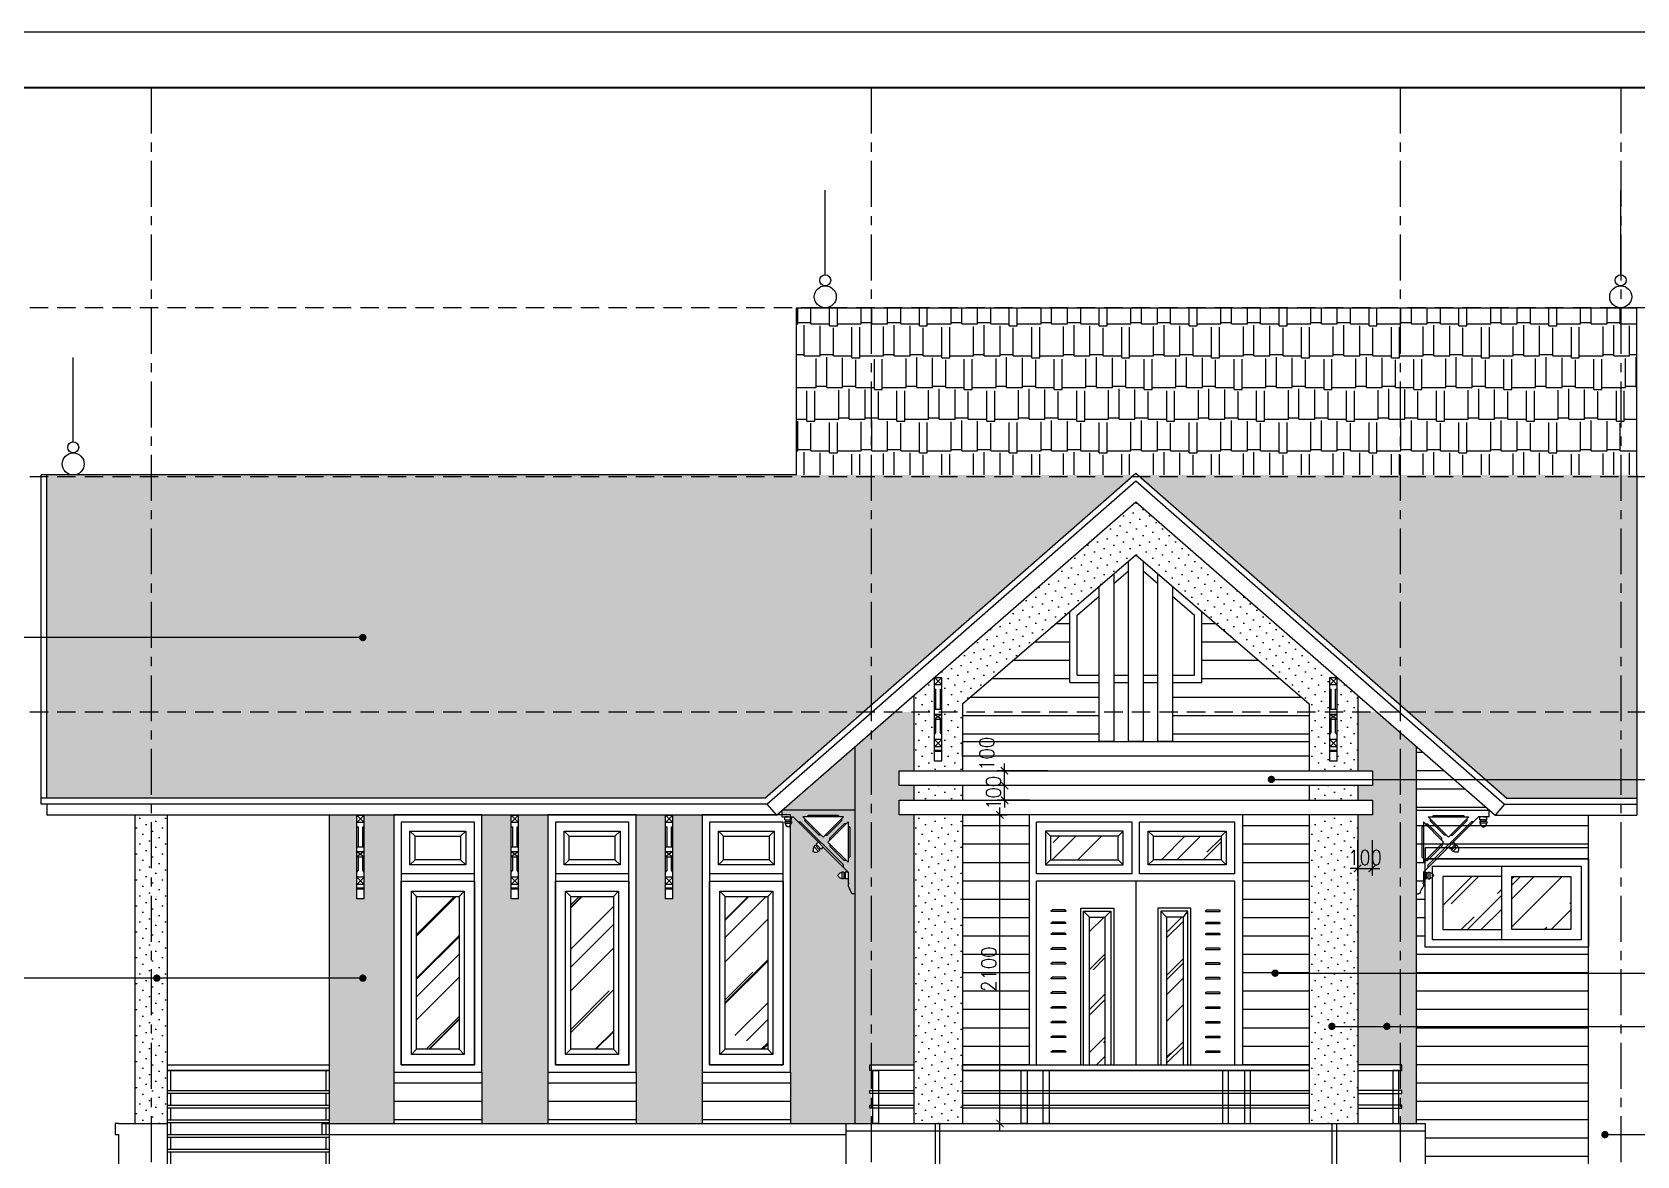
# Model space of a CAD drawing. Header units: millimetres. Extents: x -529782 to -142003, y -492574 to -273331.
# Drawn here: x -187673 to -176753, y -401372 to -393726 of the extents above; entities that cross this region are included whole.
import ezdxf

# ---------------------------------------------------------------- set-up
doc = ezdxf.new("R2010")
doc.units = ezdxf.units.MM
doc.header["$LTSCALE"] = 500
doc.header["$MEASUREMENT"] = 0
doc.header["$PDMODE"] = 3
doc.linetypes.add('CENTER', pattern=[2, 1.25, -0.25, 0.25, -0.25])
doc.linetypes.add('HIDDEN', pattern=[0.375, 0.25, -0.125])
doc.layers.get('0').update_dxf_attribs({"linetype": 'CONTINUOUS', "lineweight": 13})
doc.layers.get('Defpoints').update_dxf_attribs({"color": 255, "linetype": 'CONTINUOUS', "lineweight": 13})
for name, color, linetype, lineweight in [('1.cat 30', 30, 'CONTINUOUS', 35), ('2.thay 145', 145, 'CONTINUOUS', 18), ('3.manh 08', 8, 'CONTINUOUS', 9), ('4.dim 08', 8, 'CONTINUOUS', 13), ('6.khuat 75', 75, 'HIDDEN', 18), ('7.tim 67', 67, 'CENTER', 9), ('8.vat lieu 08', 8, 'CONTINUOUS', 5), ('CA.manh 08', 8, 'CONTINUOUS', 9), ('CA.thay 145', 145, 'CONTINUOUS', 18), ('cat', 4, 'CONTINUOUS', 35), ('Dim', 145, 'CONTINUOUS', 15)]:
    doc.layers.add(name, color=color, linetype=linetype, lineweight=lineweight)
for name, color, linetype in [('CUA', 115, 'CONTINUOUS'), ('DKT', 7, 'CONTINUOUS'), ('MANH', 5, 'CONTINUOUS'), ('MANH2', 8, 'CONTINUOUS'), ('THAY', 7, 'CONTINUOUS')]:
    doc.layers.add(name, color=color, linetype=linetype)
doc.styles.get("Standard").update_dxf_attribs({"font": 'txt.shx', "width": 0.9})
doc.dimstyles.new('CA 50', dxfattribs={"dimscale": 0, "dimtxt": 100, "dimasz": 50, "dimexe": 50, "dimexo": 0, "dimgap": 25, "dimtad": 1, "dimdec": 0, "dimzin": 0, "dimdsep": 46, "dimtxsty": 'Standard', "dimblk": 'ARCHTICK', "dimcen": 0.09, "dimdle": 50, "dimclrd": 256, "dimclre": 256, "dimclrt": 7, "dimadec": 0, "dimazin": 0, "dimtfac": 1, "dimtdec": 0, "dimtix": 1, "dimtmove": 2, "dimatfit": 3, "dimldrblk": 'DOT', "dimfxl": 1, "dimtolj": 1, "dimtzin": 0, "dimarcsym": 0})
pattern_1 = [(45, (83285.76, 0), (254.55844, 678.82251), [4500, -600, 1500, -300]), (45, (83461.83, 388.2), (-494.26764, 70.00357), [900, -99, 1800, -225]), (45, (83211.5, 286.38), (960.958116, 1245.21504), [2400, -420, 1200, -300])]

# ---------------------------------------------------------------- blocks, each defined once
blk = doc.blocks.new('dfdgh')
for p, q in [((145, -145), (110, -110)), ((605, -145), (640, -110)), ((845, -145), (810, -110)), ((1305, -145), (1340, -110)), ((145, -305), (110, -340)), ((605, -305), (640, -340)), ((845, -305), (810, -340)), ((1305, -305), (1340, -340))]:
    blk.add_line(p, q)
at = {"layer": 'CUA'}
for p, q in [((150, -651), (156, -651)), ((150, -657), (150, -651)), ((244, -647), (156, -647)), ((156, -651), (156, -647)), ((244, -651), (244, -647)), ((250, -651), (244, -651)), ((250, -651), (250, -657)), ((1200, -651), (1206, -651)), ((1200, -651), (1200, -657)), ((1206, -647), (1294, -647)), ((1206, -651), (1206, -647)), ((1294, -651), (1294, -647)), ((1300, -651), (1294, -651)), ((1300, -657), (1300, -651)), ((250, -657), (150, -657)), ((150, -734), (156, -734)), ((150, -740), (150, -734)), ((250, -740), (150, -740)), ((244, -730), (156, -730)), ((156, -734), (156, -730)), ((244, -734), (244, -730)), ((250, -734), (244, -734)), ((250, -734), (250, -740)), ((1200, -657), (1300, -657)), ((1200, -734), (1206, -734)), ((1200, -734), (1200, -740)), ((1200, -740), (1300, -740)), ((1206, -730), (1294, -730)), ((1206, -734), (1206, -730)), ((1294, -734), (1294, -730)), ((1300, -734), (1294, -734)), ((1300, -740), (1300, -734)), ((150, -809), (156, -809)), ((150, -815), (150, -809)), ((250, -815), (150, -815)), ((244, -805), (156, -805)), ((156, -809), (156, -805)), ((244, -809), (244, -805)), ((250, -809), (244, -809)), ((250, -809), (250, -815)), ((1200, -809), (1206, -809)), ((1200, -809), (1200, -815)), ((1200, -815), (1300, -815)), ((1206, -805), (1294, -805)), ((1206, -809), (1206, -805)), ((1294, -809), (1294, -805)), ((1300, -809), (1294, -809)), ((1300, -815), (1300, -809)), ((150, -909), (156, -909)), ((150, -915), (150, -909)), ((250, -915), (150, -915)), ((244, -905), (156, -905)), ((156, -909), (156, -905)), ((244, -909), (244, -905)), ((250, -909), (244, -909)), ((250, -909), (250, -915)), ((1200, -909), (1206, -909)), ((1200, -909), (1200, -915)), ((1200, -915), (1300, -915)), ((1206, -905), (1294, -905)), ((1206, -909), (1206, -905)), ((1294, -909), (1294, -905)), ((1300, -909), (1294, -909)), ((1300, -915), (1300, -909)), ((150, -1009), (156, -1009)), ((150, -1015), (150, -1009)), ((250, -1015), (150, -1015)), ((244, -1005), (156, -1005)), ((156, -1009), (156, -1005)), ((244, -1009), (244, -1005)), ((250, -1009), (244, -1009)), ((250, -1009), (250, -1015)), ((1200, -1009), (1206, -1009)), ((1200, -1009), (1200, -1015)), ((1200, -1015), (1300, -1015)), ((1206, -1005), (1294, -1005)), ((1206, -1009), (1206, -1005)), ((1294, -1009), (1294, -1005)), ((1300, -1009), (1294, -1009)), ((1300, -1015), (1300, -1009)), ((150, -1109), (156, -1109)), ((150, -1115), (150, -1109)), ((250, -1115), (150, -1115)), ((244, -1105), (156, -1105)), ((156, -1109), (156, -1105)), ((244, -1109), (244, -1105)), ((250, -1109), (244, -1109)), ((250, -1109), (250, -1115)), ((1200, -1109), (1206, -1109)), ((1200, -1109), (1200, -1115)), ((1200, -1115), (1300, -1115)), ((1206, -1105), (1294, -1105)), ((1206, -1109), (1206, -1105)), ((1294, -1109), (1294, -1105)), ((1300, -1109), (1294, -1109)), ((1300, -1115), (1300, -1109)), ((150, -1209), (156, -1209)), ((150, -1215), (150, -1209)), ((250, -1215), (150, -1215)), ((150, -1309), (156, -1309)), ((150, -1315), (150, -1309)), ((244, -1205), (156, -1205)), ((156, -1209), (156, -1205)), ((244, -1305), (156, -1305)), ((156, -1309), (156, -1305)), ((244, -1209), (244, -1205)), ((250, -1209), (244, -1209)), ((244, -1309), (244, -1305)), ((250, -1309), (244, -1309)), ((250, -1209), (250, -1215)), ((250, -1309), (250, -1315)), ((1200, -1209), (1206, -1209)), ((1200, -1209), (1200, -1215)), ((1200, -1215), (1300, -1215)), ((1200, -1309), (1206, -1309)), ((1200, -1309), (1200, -1315)), ((1206, -1205), (1294, -1205)), ((1206, -1209), (1206, -1205)), ((1206, -1305), (1294, -1305)), ((1206, -1309), (1206, -1305)), ((1294, -1209), (1294, -1205)), ((1300, -1209), (1294, -1209)), ((1294, -1309), (1294, -1305)), ((1300, -1309), (1294, -1309)), ((1300, -1215), (1300, -1209)), ((1300, -1315), (1300, -1309)), ((250, -1315), (150, -1315)), ((150, -1409), (156, -1409)), ((150, -1415), (150, -1409)), ((250, -1415), (150, -1415)), ((244, -1405), (156, -1405)), ((156, -1409), (156, -1405)), ((244, -1409), (244, -1405)), ((250, -1409), (244, -1409)), ((250, -1409), (250, -1415)), ((1200, -1315), (1300, -1315)), ((1200, -1409), (1206, -1409)), ((1200, -1409), (1200, -1415)), ((1200, -1415), (1300, -1415)), ((1206, -1405), (1294, -1405)), ((1206, -1409), (1206, -1405)), ((1294, -1409), (1294, -1405)), ((1300, -1409), (1294, -1409)), ((1300, -1415), (1300, -1409)), ((150, -1509), (156, -1509)), ((150, -1515), (150, -1509)), ((250, -1515), (150, -1515)), ((244, -1505), (156, -1505)), ((156, -1509), (156, -1505)), ((244, -1509), (244, -1505)), ((250, -1509), (244, -1509)), ((250, -1509), (250, -1515)), ((1200, -1509), (1206, -1509)), ((1200, -1509), (1200, -1515)), ((1200, -1515), (1300, -1515)), ((1206, -1505), (1294, -1505)), ((1206, -1509), (1206, -1505)), ((1294, -1509), (1294, -1505)), ((1300, -1509), (1294, -1509)), ((1300, -1515), (1300, -1509)), ((150, -1609), (156, -1609)), ((150, -1615), (150, -1609)), ((250, -1615), (150, -1615)), ((244, -1605), (156, -1605)), ((156, -1609), (156, -1605)), ((244, -1609), (244, -1605)), ((250, -1609), (244, -1609)), ((250, -1609), (250, -1615)), ((1200, -1609), (1206, -1609)), ((1200, -1609), (1200, -1615)), ((1200, -1615), (1300, -1615)), ((1206, -1605), (1294, -1605)), ((1206, -1609), (1206, -1605)), ((1294, -1609), (1294, -1605)), ((1300, -1609), (1294, -1609)), ((1300, -1615), (1300, -1609))]:
    blk.add_line(p, q, dxfattribs=at)
at = {"layer": 'CUA', "linetype": 'Continuous', "ltscale": 50}
for p, q in [((410, -695), (370, -655)), ((515, -695), (555, -655)), ((935, -695), (895, -655)), ((1050, -695), (1080, -655))]:
    blk.add_line(p, q, dxfattribs=at)
at = {"layer": 'CUA'}
for points in [[(350, -1700), (350, -635), (575, -635), (575, -1700)], [(370, -1700), (370, -655), (555, -655), (555, -1700)], [(1100, -1700), (1100, -635), (875, -635), (875, -1700)], [(1080, -1700), (1080, -655), (895, -655), (895, -1700)]]:
    blk.add_lwpolyline(points, dxfattribs=at)
at = {"layer": 'MANH'}
for points in [[(145, -305), (605, -305), (605, -145), (145, -145)], [(1305, -305), (845, -305), (845, -145), (1305, -145)]]:
    blk.add_lwpolyline(points, close=True, dxfattribs=at)
for points in [[(410, -1700), (410, -695), (515, -695), (515, -1700)], [(1050, -1700), (1050, -695), (935, -695), (935, -1700)]]:
    blk.add_lwpolyline(points, dxfattribs=at)
at = {"layer": 'THAY'}
for p, q in [((1450, 0), (0, 0)), ((0, 0), (0, -1700)), ((1450, 0), (1450, -1700)), ((700, -50), (50, -50)), ((50, -400), (50, -50)), ((700, -400), (700, -50)), ((1400, -50), (750, -50)), ((750, -400), (750, -50)), ((1400, -400), (1400, -50)), ((700, -400), (50, -400)), ((1400, -400), (750, -400)), ((1400, -450), (50, -450)), ((50, -1700), (50, -450)), ((725, -450), (725, -1700)), ((1400, -1700), (1400, -450))]:
    blk.add_line(p, q, dxfattribs=at)
for points in [[(110, -340), (640, -340), (640, -110), (110, -110)], [(1340, -340), (810, -340), (810, -110), (1340, -110)]]:
    blk.add_lwpolyline(points, close=True, dxfattribs=at)
blk = doc.blocks.new('C-SON2')
at = {"layer": 'THAY'}
for p, q in [((0, 0), (-740, 0)), ((-740, -70), (-740, 0)), ((0, -850), (0, 0)), ((-740, -70), (-645, -70)), ((-715, -100), (-715, -70)), ((-715, -100), (-645, -100)), ((-715, -115), (-645, -115)), ((-715, -115), (-715, -135)), ((-715, -135), (-645, -135)), ((-680, -70), (-710, -70)), ((-705, -115), (-705, -100)), ((-680, -70), (-630, -70)), ((-655, -115), (-655, -100)), ((-645, -100), (-645, -70)), ((-645, -115), (-645, -135)), ((-630, -70), (-70, -630)), ((-531, -70), (-325, -276)), ((-119, -70), (-531, -70)), ((-119, -70), (-325, -276)), ((-70, -119), (-276, -325)), ((-70, -119), (-70, -531)), ((-375, -325), (-396, -346)), ((-276, -325), (-70, -531)), ((-407, -357), (-421, -371)), ((-371, -421), (-421, -371)), ((-357, -407), (-407, -357)), ((-399, -364), (-389, -354)), ((-346, -396), (-396, -346)), ((-357, -407), (-371, -421)), ((-364, -399), (-354, -389)), ((-325, -375), (-346, -396)), ((-135, -630), (-135, -700)), ((-115, -630), (-135, -630)), ((-115, -630), (-115, -700)), ((-115, -640), (-100, -640)), ((-100, -630), (-100, -700)), ((-70, -630), (-100, -630)), ((-70, -630), (-70, -740)), ((-115, -700), (-135, -700)), ((-115, -690), (-100, -690)), ((-70, -700), (-100, -700)), ((-60, -740), (-70, -750)), ((-60, -740), (-70, -740)), ((-70, -750), (-70, -773)), ((0, -850), (-23, -850))]:
    blk.add_line(p, q, dxfattribs=at)
for centre, radius, start, end in [((-662, -129), 48.9, 187.4043, 235.4636), ((-698, -129), 48.9, 304.5364, 352.5957), ((-734, -238), 82.1, 49.2759, 57.4025), ((-626, -238), 82.1, 122.5975, 130.7241), ((-379, -404), 48.9, 142.4043, 190.4636), ((-507, -431), 82.1, 4.2759, 12.4025), ((-431, -507), 82.1, 77.5975, 85.7241), ((-404, -379), 48.9, 259.5364, 307.5957), ((-129, -683), 48.9, 97.4043, 145.4636), ((-238, -611), 82.1, 319.2759, 327.4025), ((-238, -719), 82.1, 32.5975, 40.7241), ((-129, -647), 48.9, 214.5364, 262.5957), ((-50, -773), 20, 180, 218.3976), ((-160, -860), 121, 12.3576, 38.3976), ((-23, -830), 20, 192.3576, 270)]:
    blk.add_arc(centre, radius, start, end, dxfattribs=at)
blk = doc.blocks.new('eerrt')
at = {"layer": 'Dim'}
for p, q in [((-75, -10), (-65, 0)), ((147, -10), (137, 0)), ((207, -70), (217, -80)), ((207, -292), (217, -282))]:
    blk.add_line(p, q, dxfattribs=at)
at = {"layer": 'MANH2'}
for p, q in [((137, 0), (-65, 0)), ((-134, -44), (-120, -44)), ((-120, -44), (174, -337)), ((-89, -23), (-89, -37)), ((-89, -37), (9, -135)), ((161, -37), (63, -135)), ((82, -154), (180, -56)), ((161, -23), (161, -37)), ((195, -56), (180, -56)), ((217, -80), (217, -282)), ((24, -135), (9, -135)), ((49, -135), (63, -135)), ((82, -168), (82, -154)), ((82, -194), (82, -208)), ((82, -208), (180, -306)), ((195, -306), (180, -306)), ((174, -352), (174, -337))]:
    blk.add_line(p, q, dxfattribs=at)
at = {"layer": 'cat', "xscale": 0.6696428571594879, "yscale": 0.6696428571594879, "zscale": 0.6696428571428918}
blk.add_blockref('C-SON2', (254, 37), dxfattribs=at)
blk = doc.blocks.new('fgfhgfh')
at = {"layer": 'Dim'}
for p, q in [((0, 0), (50, 0)), ((50, -218), (0, -218)), ((0, -249), (50, -249)), ((0, -285), (50, -285))]:
    blk.add_line(p, q, dxfattribs=at)
at = {"layer": 'MANH'}
for p, q in [((0, 0), (50, -50)), ((0, -50), (50, 0)), ((0, -249), (50, -285)), ((50, -249), (0, -285)), ((50, -422), (0, -472)), ((0, -422), (50, -472)), ((0, -496), (50, -496)), ((0, -502), (50, -502))]:
    blk.add_line(p, q, dxfattribs=at)
at = {"layer": 'MANH2'}
for p, q in [((0, -80), (10, -80)), ((10, -218), (10, -80)), ((40, -218), (40, -80)), ((40, -80), (50, -80)), ((10, -374), (10, -285)), ((40, -374), (40, -285)), ((0, -388), (10, -374)), ((50, -388), (40, -374))]:
    blk.add_line(p, q, dxfattribs=at)
at = {"layer": 'THAY'}
for p, q in [((0, -569), (0, 0)), ((50, -50), (0, -50)), ((50, -569), (50, 0)), ((50, -422), (0, -422)), ((50, -472), (0, -472)), ((50, -569), (0, -569))]:
    blk.add_line(p, q, dxfattribs=at)
blk = doc.blocks.new('khung co loan')
at = {"layer": '1.cat 30'}
blk.add_lwpolyline([(1158.3, -14553.5), (1158.3, -303.5), (20658.3, -303.5), (20658.3, -14553.5)], close=True, dxfattribs=at)
at = {"layer": '3.manh 08'}
blk.add_lwpolyline([(0, -14850), (21000, -14850), (21000, 0), (0, 0)], close=True, dxfattribs=at)
blk = doc.blocks.new('kim')
at = {"layer": '4.dim 08'}
blk.add_line((0, 225), (0, 800), dxfattribs=at)
for centre, radius in [((0, 187.5), 37.5), ((0, 75), 75)]:
    blk.add_circle(centre, radius, dxfattribs=at)
blk = doc.blocks.new('_ArchTick')
at = {"color": 1, "linetype": 'ByBlock', "const_width": 0.15}
blk.add_lwpolyline([(-0.5, -0.5), (0.5, 0.5)], dxfattribs=at)
blk = doc.blocks.new('_DOT')
at = {"color": 1, "linetype": 'ByBlock'}
blk.add_line((-0.5, 0), (-1, 0), dxfattribs=at)
at = {"color": 1, "linetype": 'ByBlock', "const_width": 0.5}
blk.add_lwpolyline([(-0.25, 0, 1), (0.25, 0, 1)], format="xyb", close=True, dxfattribs=at)
blk = doc.blocks.new('*D661')
at = {"layer": '4.dim 08', "lineweight": -2, "transparency": 16777216}
for p, q in [((-181087, -401202), (-181087, -399002)), ((-181343, -399052), (-181037, -399052)), ((-181343, -401152), (-181037, -401152))]:
    blk.add_line(p, q, dxfattribs=at)
at = {"layer": 'Defpoints', "color": 0, "transparency": 16777216}
for p in [(-181343, -399052), (-181087, -399052), (-181343, -401152)]:
    blk.add_point(p, dxfattribs=at)
at = {"layer": '4.dim 08', "lineweight": -2, "transparency": 16777216, "xscale": 50, "yscale": 50, "zscale": 50}
for p, rotation in [((-181087, -399052), 90), ((-181087, -401152), 270)]:
    blk.add_blockref('_ArchTick', p, dxfattribs=dict(at, rotation=rotation))
at = {"layer": '4.dim 08', "color": 7, "transparency": 16777216, "insert": (-181162, -400102), "char_height": 100, "attachment_point": 5, "rotation": 90}
blk.add_mtext('\\A1;2100', dxfattribs=at)
blk = doc.blocks.new('*D662')
at = {"layer": '4.dim 08', "lineweight": -2, "transparency": 16777216}
for p, q in [((-178653, -399224), (-178653, -399466)), ((-178553, -399224), (-178553, -399466)), ((-178653, -399416), (-178703, -399416)), ((-178653, -399416), (-178553, -399416)), ((-178553, -399416), (-178503, -399416))]:
    blk.add_line(p, q, dxfattribs=at)
at = {"layer": 'Defpoints', "color": 0, "transparency": 16777216}
for p in [(-178653, -399224), (-178553, -399224), (-178553, -399416)]:
    blk.add_point(p, dxfattribs=at)
at = {"layer": '4.dim 08', "lineweight": -2, "transparency": 16777216, "xscale": 50, "yscale": 50, "zscale": 50}
blk.add_blockref('_ArchTick', (-178653, -399416), dxfattribs=at)
at = {"layer": '4.dim 08', "lineweight": -2, "transparency": 16777216, "xscale": 50, "yscale": 50, "zscale": 50, "rotation": 180}
blk.add_blockref('_ArchTick', (-178553, -399416), dxfattribs=at)
at = {"layer": '4.dim 08', "color": 7, "transparency": 16777216, "insert": (-178603, -399341), "char_height": 100, "attachment_point": 5}
blk.add_mtext('\\A1;100', dxfattribs=at)
blk = doc.blocks.new('*D663')
at = {"layer": '4.dim 08', "lineweight": -2, "transparency": 16777216}
for p, q in [((-181056, -398852), (-181056, -398802)), ((-180887, -398852), (-181106, -398852)), ((-181056, -398952), (-181056, -398852)), ((-180887, -398952), (-181106, -398952)), ((-181056, -398952), (-181056, -399002))]:
    blk.add_line(p, q, dxfattribs=at)
at = {"layer": 'Defpoints', "color": 0, "transparency": 16777216}
for p in [(-181056, -398852), (-180887, -398852), (-180887, -398952)]:
    blk.add_point(p, dxfattribs=at)
at = {"layer": '4.dim 08', "lineweight": -2, "transparency": 16777216, "xscale": 50, "yscale": 50, "zscale": 50}
for p, rotation in [((-181056, -398852), 270), ((-181056, -398952), 90)]:
    blk.add_blockref('_ArchTick', p, dxfattribs=dict(at, rotation=rotation))
at = {"layer": '4.dim 08', "color": 7, "transparency": 16777216, "insert": (-181131, -398902), "char_height": 100, "attachment_point": 5, "rotation": 90}
blk.add_mtext('\\A1;100', dxfattribs=at)
blk = doc.blocks.new('*D664')
at = {"layer": '4.dim 08', "lineweight": -2, "transparency": 16777216}
for p, q in [((-181056, -398902), (-181056, -398702)), ((-180762, -398752), (-181106, -398752)), ((-180773, -398852), (-181106, -398852))]:
    blk.add_line(p, q, dxfattribs=at)
at = {"layer": 'Defpoints', "color": 0, "transparency": 16777216}
for p in [(-181056, -398752), (-180762, -398752), (-180773, -398852)]:
    blk.add_point(p, dxfattribs=at)
at = {"layer": '4.dim 08', "lineweight": -2, "transparency": 16777216, "xscale": 50, "yscale": 50, "zscale": 50}
for p, rotation in [((-181056, -398752), 90), ((-181056, -398852), 270)]:
    blk.add_blockref('_ArchTick', p, dxfattribs=dict(at, rotation=rotation))
at = {"layer": '4.dim 08', "color": 7, "transparency": 16777216, "insert": (-181176, -398636), "char_height": 100, "attachment_point": 5, "rotation": 90}
blk.add_mtext('\\A1;100', dxfattribs=at)

msp = doc.modelspace()

# ---------------------------------------------------------------- hatches: boundary and pattern name
at = {"layer": '4.dim 08'}
h = msp.add_hatch(dxfattribs=at)
h.set_pattern_fill('DOTS', color=256, scale=1000, angle=315, style=0)
h.paths.add_polyline_path([(-180162.6, -397283.3), (-178982.6, -398295.7), (-178982.6, -398352), (-178842.6, -398352), (-178842.6, -398116.8), (-178792.6, -398116.8), (-180162.6, -396923), (-181532.6, -398116.8), (-181482.6, -398116.8), (-181482.6, -398352), (-181342.6, -398352), (-181342.6, -398295.7)])
h.paths.add_polyline_path([(-181532.6, -398352), (-181672.6, -398352), (-181672.6, -398752), (-181342.6, -398752), (-181342.6, -398352), (-181482.6, -398352), (-181482.6, -398686), (-181532.6, -398686)])
h.paths.add_polyline_path([(-181532.6, -398116.8), (-181672.6, -398238.8), (-181672.6, -398352), (-181532.6, -398352)])
h.paths.add_polyline_path([(-181342.6, -398852), (-181672.6, -398852), (-181672.6, -398952), (-181342.6, -398952)])
h.paths.add_polyline_path([(-181342.6, -399052), (-181672.6, -399052), (-181672.6, -401152), (-181342.6, -401152)])
h.paths.add_polyline_path([(-178652.6, -399052), (-178982.6, -399052), (-178982.6, -401152), (-178652.6, -401152)])
h.paths.add_polyline_path([(-178652.6, -398852), (-178982.6, -398852), (-178982.6, -398952), (-178652.6, -398952)])
h.paths.add_polyline_path([(-178842.6, -398352), (-178982.6, -398352), (-178982.6, -398752), (-178652.6, -398752), (-178652.6, -398352), (-178792.6, -398352), (-178792.6, -398686), (-178842.6, -398686)])
h.paths.add_polyline_path([(-178792.6, -398116.8), (-178792.6, -398352), (-178652.6, -398352), (-178652.6, -398238.8)])
h = msp.add_hatch(dxfattribs=at)
h.set_pattern_fill('ANSI31', color=250, scale=1000, angle=315, style=0)
h.paths.add_polyline_path([(-178982.6, -399052), (-179437.6, -399052), (-179437.6, -400752), (-178982.6, -400752)])
h.paths.add_polyline_path([(-180887.6, -399052), (-181342.6, -399052), (-181342.6, -400752), (-180887.6, -400752)])
h.paths.add_polyline_path([(-179712.6, -397669.4), (-179712.6, -398152), (-179912.6, -398152), (-179912.6, -398552), (-178982.6, -398552), (-178982.6, -398295.7)])
h.paths.add_polyline_path([(-180612.6, -398152), (-180612.6, -397669.4), (-181342.6, -398295.7), (-181342.6, -398552), (-180412.6, -398552), (-180412.6, -398152)])
h = msp.add_hatch(dxfattribs=at)
h.set_pattern_fill('DOTS', color=256, scale=1000, angle=315, style=0)
h.paths.add_polyline_path([(-185212.6, -399053.2), (-185412.6, -399053.2), (-185412.6, -399622.4), (-185462.6, -399622.4), (-185462.6, -399053.2), (-185652.6, -399053.2), (-185652.6, -401152), (-185212.6, -401152), (-185212.6, -400802)])
h.paths.add_polyline_path([(-184162.6, -399053.2), (-184362.6, -399053.2), (-184362.6, -399622.4), (-184412.6, -399622.4), (-184412.6, -399053.2), (-184612.6, -399053.2), (-184612.6, -400802), (-184612.6, -401152), (-184162.6, -401152), (-184162.6, -400802)])
h.paths.add_polyline_path([(-183112.6, -399053.2), (-183312.6, -399053.2), (-183312.6, -399622.4), (-183362.6, -399622.4), (-183362.6, -399053.2), (-183562.6, -399053.2), (-183562.6, -400802), (-183562.6, -401152), (-183112.6, -401152), (-183112.6, -400802)])
h.paths.add_polyline_path([(-182072.6, -399019.2), (-182568.1, -399019.2), (-182568.1, -399052), (-182512.6, -399052), (-182512.6, -399066), (-182504.5, -399066), (-182494.4, -399066), (-182461, -399099.5), (-182446.7, -399099.5), (-182152.9, -399393.3), (-182152.9, -399407.6), (-182119.4, -399441), (-182119.4, -399514.7), (-182112.7, -399514.7), (-182119.4, -399521.4), (-182119.4, -399541.5, -0.0139458), (-182116.5, -399544.9, -0.1691251), (-182119.4, -399536.6), (-182119.4, -399521.4), (-182112.7, -399514.7), (-182119.4, -399514.7), (-182119.4, -399487.9), (-182139.5, -399487.9), (-182139.5, -399481.2), (-182149.6, -399481.2), (-182149.6, -399487.9), (-182163, -399487.9), (-182163, -399484.6, -0.2239431), (-182186.5, -399469.6, 0.0291568), (-182190.4, -399464.5, 0.0291568), (-182186.5, -399459.4, -0.2239431), (-182163, -399444.3), (-182163, -399441), (-182149.6, -399441), (-182149.6, -399447.7), (-182139.5, -399447.7), (-182139.5, -399441), (-182119.4, -399441), (-182290.4, -399270.1), (-182304.6, -399284.3), (-182309.3, -399279.6), (-182316.4, -399286.7), (-182311.7, -399291.4), (-182321.1, -399300.9), (-182323.5, -399298.6, -0.2239431), (-182350.7, -399304.5, 0.014669), (-182353.9, -399304, 0.0144816), (-182357.1, -399303.7, 0.0291568), (-182357.9, -399297.3, -0.2239431), (-182352, -399270.1), (-182354.3, -399267.7), (-182344.8, -399258.3), (-182340.1, -399263), (-182333, -399255.9), (-182337.7, -399251.2), (-182323.5, -399237), (-182494.4, -399066), (-182504.5, -399066), (-182504.5, -399086.1), (-182511.2, -399086.1), (-182511.2, -399096.2), (-182504.5, -399096.2), (-182504.5, -399109.6), (-182507.8, -399109.6, -0.1090966), (-182512.6, -399122.8), (-182512.6, -400802), (-182512.6, -401152), (-182132.6, -401152), (-182072.6, -401152)])
h.paths.add_polyline_path([(-182119.4, -399374.7), (-182132, -399362.2), (-182146.2, -399362.2), (-182244.7, -399263.7), (-182244.7, -399249.5), (-182257.2, -399237), (-182244.7, -399224.4), (-182244.7, -399210.2), (-182146.2, -399111.7), (-182132, -399111.7), (-182119.4, -399099.2), (-182119.4, -399126), (-182109.4, -399136), (-182109.4, -399337.9), (-182119.4, -399348)], flags=16)
h.paths.add_polyline_path([(-182290.4, -399203.8), (-182302.9, -399191.3), (-182317.1, -399191.3), (-182415.6, -399092.8), (-182415.6, -399078.6), (-182428.1, -399066), (-182401.4, -399066), (-182391.3, -399056), (-182189.4, -399056), (-182179.4, -399066), (-182152.6, -399066), (-182165.1, -399078.6), (-182165.1, -399092.8), (-182263.6, -399191.3), (-182277.8, -399191.3)], flags=16)
h.paths.add_polyline_path([(-182072.6, -398587.4), (-182568.1, -399019.2), (-182072.6, -399019.2)])
h.paths.add_polyline_path([(-181962.6, -398491.5), (-182072.6, -398587.4), (-182072.6, -401152), (-181962.6, -401152), (-181962.6, -401047), (-181972.6, -401047), (-181972.6, -401027), (-181962.6, -401027), (-181962.6, -400947), (-181972.6, -400947), (-181972.6, -400927), (-181962.6, -400927), (-181962.6, -400792), (-181972.6, -400792), (-181972.6, -400752), (-181962.6, -400752)])
h.paths.add_polyline_path([(-181672.6, -399052), (-181772.6, -399052), (-181772.6, -398952), (-181672.6, -398952), (-181672.6, -398852), (-181772.6, -398852), (-181772.6, -398752), (-181672.6, -398752), (-181672.6, -398352), (-181802.5, -398352), (-181962.6, -398491.5), (-181962.6, -400752), (-181672.6, -400752)])
h.paths.add_polyline_path([(-178362.6, -398491.5), (-178522.7, -398352), (-178652.6, -398352), (-178652.6, -398752), (-178552.6, -398752), (-178552.6, -398852), (-178652.6, -398852), (-178652.6, -398952), (-178552.6, -398952), (-178552.6, -399052), (-178652.6, -399052), (-178652.6, -400752), (-178362.6, -400752)])
h.paths.add_polyline_path([(-178252.6, -398587.4), (-178362.6, -398491.5), (-178362.6, -400752), (-178352.6, -400752), (-178352.6, -400792), (-178362.6, -400792), (-178362.6, -400927), (-178352.6, -400927), (-178352.6, -400947), (-178362.6, -400947), (-178362.6, -401027), (-178352.6, -401027), (-178352.6, -401047), (-178362.6, -401047), (-178362.6, -401152), (-178252.6, -401152)])
h = msp.add_hatch(dxfattribs=at)
h.set_pattern_fill('ANSI31', color=250, scale=1000, angle=315, style=0)
h.paths.add_polyline_path([(-177082.6, -403252), (-178192.6, -403252), (-178192.6, -404802), (-177082.6, -404802)])
h.paths.add_polyline_path([(-177717.9, -399053.2), (-178252.6, -398587.4), (-178252.6, -401152), (-178192.6, -401152), (-178192.6, -402577), (-177082.6, -402577), (-177082.6, -399952), (-178192.6, -399952), (-178192.6, -399277), (-177082.6, -399277), (-177082.6, -399053.2)])
h = msp.add_hatch(dxfattribs=at)
h.set_pattern_fill('DOTS', color=256, scale=1000, angle=315, style=0)
h.paths.add_polyline_path([(-186862.6, -399053.2), (-186972.6, -399053.2), (-186972.6, -401152), (-186862.6, -401152)])
h.paths.add_polyline_path([(-186752.6, -399053.2), (-186862.6, -399053.2), (-186862.6, -401152), (-186752.6, -401152), (-186752.6, -400792), (-186752.6, -400752)])
h = msp.add_hatch(dxfattribs=at)
h.set_pattern_fill('ANSI31', color=250, scale=1000, angle=315, style=0)
h.paths.add_polyline_path([(-184612.6, -400802), (-185212.6, -400802), (-185212.6, -401152), (-184612.6, -401152)])
h.paths.add_polyline_path([(-183562.6, -400802), (-184162.6, -400802), (-184162.6, -401152), (-183562.6, -401152)])
h.paths.add_polyline_path([(-182512.6, -400802), (-183112.6, -400802), (-183112.6, -401152), (-182512.6, -401152)])
at = {"layer": '8.vat lieu 08'}
h = msp.add_hatch(dxfattribs=at)
h.set_pattern_fill('AR-RSHKE', color=256, scale=18, style=0)
h.set_pattern_definition([(0, (-16107.74, 0), (459, 216), [108, -90, 126, -54, 162, -72]), (0, (-15999.74, 9), (459, 216), [90, -342, 72, -108]), (0, (-15783.74, -13.5), (459, 216), [54, -558]), (90, (-16107.74, 0), (-153, 216), [207, -657]), (90, (-15999.74, 0), (-153, 216), [202.5, -661.5]), (90, (-15909.74, 0), (-153, 216), [189, -675]), (90, (-15783.74, -13.5), (-153, 216), [207, -657]), (90, (-15729.74, -13.5), (-153, 216), [207, -657]), (90, (-15567.74, 0), (-153, 216), [198, -666])])
h.paths.add_polyline_path([(-176752.6, -395602), (-182472.6, -395602), (-182472.6, -396739), (-180177.6, -396739), (-180162.6, -396725.8), (-180147.5, -396739), (-176752.6, -396739)])
h = msp.add_hatch(dxfattribs=at)
h.set_pattern_fill('AR-RSHKE', color=256, scale=18, style=0)
h.set_pattern_definition([(0, (105019.44, -250), (459, 216), [108, -90, 126, -54, 162, -72]), (0, (105127.44, -241), (459, 216), [90, -342, 72, -108]), (0, (105343.44, -263.5), (459, 216), [54, -558]), (90, (105019.44, -250), (-153, 216), [207, -657]), (90, (105127.44, -250), (-153, 216), [202.5, -661.5]), (90, (105217.44, -250), (-153, 216), [189, -675]), (90, (105343.44, -263.5), (-153, 216), [207, -657]), (90, (105397.44, -263.5), (-153, 216), [207, -657]), (90, (105559.44, -250), (-153, 216), [198, -666])])
h.paths.add_polyline_path([(-180177.6, -396739), (-187572.6, -396739), (-187572.6, -398938.2), (-182687.6, -398938.2)])
h.paths.add_polyline_path([(-176752.6, -396739), (-180147.5, -396739), (-177637.5, -398938.2), (-176752.6, -398938.2)])
h = msp.add_hatch(dxfattribs=at)
h.set_pattern_fill('AR-RROOF', color=256, scale=300, angle=45, style=0)
h.set_pattern_definition(pattern_1)
h.paths.add_polyline_path([(-179837.6, -399747), (-179952.6, -399747), (-179952.6, -400752), (-179837.6, -400752)])
h.paths.add_polyline_path([(-180372.6, -399747), (-180477.6, -399747), (-180477.6, -400752), (-180372.6, -400752)])
h.paths.add_polyline_path([(-180282.6, -399197), (-180742.6, -399197), (-180742.6, -399357), (-180282.6, -399357)])
h.paths.add_polyline_path([(-179582.6, -399197), (-180042.6, -399197), (-180042.6, -399357), (-179582.6, -399357)])
h = msp.add_hatch(dxfattribs=at)
h.set_pattern_fill('AR-RROOF', color=256, scale=300, angle=45, style=0)
h.set_pattern_definition(pattern_1)
h.paths.add_polyline_path([(-177672.6, -399472), (-178072.6, -399472), (-178072.6, -399832), (-177672.6, -399832)])
h.paths.add_polyline_path([(-177202.6, -399472), (-177602.6, -399472), (-177602.6, -399832), (-177202.6, -399832)])
h = msp.add_hatch(dxfattribs=at)
h.set_pattern_fill('AR-RROOF', color=256, scale=300, angle=45, style=0)
h.set_pattern_definition(pattern_1)
h.paths.add_polyline_path([(-184767.6, -399607), (-185057.6, -399607), (-185057.6, -400647), (-184767.6, -400647)])
h = msp.add_hatch(dxfattribs=at)
h.set_pattern_fill('AR-RROOF', color=256, scale=300, angle=45, style=0)
h.set_pattern_definition(pattern_1)
h.paths.add_polyline_path([(-183717.6, -399607), (-184007.6, -399607), (-184007.6, -400647), (-183717.6, -400647)])
h = msp.add_hatch(dxfattribs=at)
h.set_pattern_fill('AR-RROOF', color=256, scale=300, angle=45, style=0)
h.set_pattern_definition(pattern_1)
h.paths.add_polyline_path([(-182667.6, -399607), (-182957.6, -399607), (-182957.6, -400647), (-182667.6, -400647)])

# ---------------------------------------------------------------- linework, layer by layer
at = {"layer": '2.thay 145'}
for p, q in [((-180312.6, -397477.8), (-180212.6, -397392)), ((-180112.6, -397392), (-180012.6, -397477.8)), ((-180562.6, -397692.3), (-180412.6, -397563.6)), ((-179912.6, -397563.6), (-179762.6, -397692.3)), ((-180612.6, -398152), (-180612.6, -397669.4)), ((-180562.6, -398102), (-180562.6, -397692.3)), ((-179762.6, -398102), (-179762.6, -397692.3)), ((-179712.6, -398152), (-179712.6, -397669.4)), ((-180612.6, -398152), (-180412.6, -398152)), ((-180562.6, -398102), (-180412.6, -398102)), ((-180312.6, -398102), (-180212.6, -398102)), ((-180312.6, -398152), (-180212.6, -398152)), ((-180112.6, -398102), (-180012.6, -398102)), ((-180112.6, -398152), (-180012.6, -398152)), ((-179912.6, -398102), (-179762.6, -398102)), ((-179912.6, -398152), (-179712.6, -398152)), ((-187572.6, -398978.2), (-187612.6, -398978.2)), ((-185067.6, -399197), (-185102.6, -399162)), ((-184757.6, -399197), (-184722.6, -399162)), ((-184017.6, -399197), (-184052.6, -399162)), ((-183707.6, -399197), (-183672.6, -399162)), ((-182967.6, -399197), (-183002.6, -399162)), ((-182657.6, -399197), (-182622.6, -399162)), ((-185067.6, -399357), (-185102.6, -399392)), ((-184757.6, -399357), (-184722.6, -399392)), ((-184017.6, -399357), (-184052.6, -399392)), ((-183707.6, -399357), (-183672.6, -399392)), ((-182967.6, -399357), (-183002.6, -399392)), ((-182657.6, -399357), (-182622.6, -399392)), ((-185057.6, -399607), (-185092.6, -399572)), ((-184767.6, -399607), (-184732.6, -399572)), ((-184007.6, -399607), (-184042.6, -399572)), ((-183717.6, -399607), (-183682.6, -399572)), ((-182957.6, -399607), (-182992.6, -399572)), ((-182667.6, -399607), (-182632.6, -399572)), ((-185057.6, -400647), (-185092.6, -400682)), ((-184767.6, -400647), (-184732.6, -400682)), ((-184007.6, -400647), (-184042.6, -400682)), ((-183717.6, -400647), (-183682.6, -400682)), ((-182957.6, -400647), (-182992.6, -400682)), ((-182667.6, -400647), (-182632.6, -400682)), ((-185212.6, -400802), (-185212.6, -401152)), ((-184612.6, -400802), (-184612.6, -401152)), ((-184162.6, -400802), (-184162.6, -401152)), ((-183562.6, -400802), (-183562.6, -401152)), ((-183112.6, -400802), (-183112.6, -401152)), ((-182512.6, -400802), (-182512.6, -401152))]:
    msp.add_line(p, q, dxfattribs=at)
for points in [[(-185102.6, -399162), (-184722.6, -399162), (-184722.6, -399392), (-185102.6, -399392)], [(-184052.6, -399162), (-183672.6, -399162), (-183672.6, -399392), (-184052.6, -399392)], [(-183002.6, -399162), (-182622.6, -399162), (-182622.6, -399392), (-183002.6, -399392)], [(-178192.6, -399352), (-177082.6, -399352), (-177082.6, -399952), (-178192.6, -399952)], [(-178142.6, -399402), (-177132.6, -399402), (-177132.6, -399902), (-178142.6, -399902)], [(-177672.6, -399472), (-178072.6, -399472), (-178072.6, -399832), (-177672.6, -399832)], [(-177672.6, -399402), (-177132.6, -399402), (-177132.6, -399902), (-177672.6, -399902)], [(-177602.6, -399472), (-177202.6, -399472), (-177202.6, -399832), (-177602.6, -399832)], [(-185162.6, -399502), (-184662.6, -399502), (-184662.6, -400752), (-185162.6, -400752)], [(-185092.6, -399572), (-184732.6, -399572), (-184732.6, -400682), (-185092.6, -400682)], [(-184112.6, -399502), (-183612.6, -399502), (-183612.6, -400752), (-184112.6, -400752)], [(-184042.6, -399572), (-183682.6, -399572), (-183682.6, -400682), (-184042.6, -400682)], [(-183062.6, -399502), (-182562.6, -399502), (-182562.6, -400752), (-183062.6, -400752)], [(-182992.6, -399572), (-182632.6, -399572), (-182632.6, -400682), (-182992.6, -400682)]]:
    msp.add_lwpolyline(points, close=True, dxfattribs=at)
at = {"layer": '6.khuat 75'}
for p, q in [((-171439.4, -395602), (-192725.7, -395602)), ((-171439.4, -396752), (-192725.7, -396752)), ((-171439.4, -398352), (-192725.7, -398352))]:
    msp.add_line(p, q, dxfattribs=at)
at = {"layer": '7.tim 67', "ltscale": 0.5}
for p, q in [((-186862.6, -394102.7), (-186862.6, -410699.5)), ((-181962.6, -394102.7), (-181962.6, -410699.5)), ((-178362.6, -394102.7), (-178362.6, -410699.5)), ((-176862.6, -394102.7), (-176862.6, -410699.5))]:
    msp.add_line(p, q, dxfattribs=at)
at = {"layer": 'CA.manh 08'}
for p, q in [((-181527.6, -401152), (-181527.6, -405302)), ((-181497.6, -401152), (-181497.6, -401902)), ((-178827.6, -401152), (-178827.6, -401902)), ((-178797.6, -401152), (-178797.6, -405302))]:
    msp.add_line(p, q, dxfattribs=at)
at = {"layer": 'CA.thay 145'}
for p, q in [((-182472.6, -395602), (-176752.6, -395602)), ((-182472.6, -396739), (-182472.6, -395602)), ((-176752.6, -396739), (-176752.6, -395602)), ((-187612.6, -398978.2), (-187612.6, -396739)), ((-182472.6, -396739), (-187612.6, -396739)), ((-187572.6, -398938.2), (-187572.6, -396739)), ((-182687.6, -398938.2), (-180162.6, -396725.8)), ((-180162.6, -396725.8), (-177637.5, -398938.2)), ((-176752.6, -396739), (-176752.6, -398978.2)), ((-181672.6, -398523), (-181672.6, -398752)), ((-181672.6, -398852), (-181672.6, -398952)), ((-181672.6, -398902), (-181672.6, -398952)), ((-182687.6, -398938.2), (-187612.6, -398938.2)), ((-187572.6, -398978.2), (-187572.6, -399053.2)), ((-177637.5, -398938.2), (-176752.6, -398938.2)), ((-176752.6, -398978.2), (-176752.6, -399053.2)), ((-185652.6, -399053.2), (-185652.6, -404802)), ((-181672.6, -399052), (-181672.6, -401152)), ((-177082.6, -399352), (-178192.6, -399352)), ((-177082.6, -399952), (-178192.6, -399952))]:
    msp.add_line(p, q, dxfattribs=at)
at = {"layer": 'CA.thay 145', "color": 33}
for p, q in [((-180212.6, -398552), (-180212.6, -397326.2)), ((-180112.6, -397326.2), (-180112.6, -398552)), ((-180412.6, -398552), (-180412.6, -397497.8)), ((-180312.6, -397412), (-180312.6, -398552)), ((-180012.6, -398552), (-180012.6, -397412)), ((-179912.6, -397497.8), (-179912.6, -398552)), ((-180312.6, -398552), (-180412.6, -398552)), ((-180112.6, -398552), (-180212.6, -398552)), ((-179912.6, -398552), (-180012.6, -398552)), ((-177082.6, -405302), (-177082.6, -399053.2)), ((-187082.6, -401152), (-186752.6, -401152)), ((-187082.6, -408652), (-187082.6, -401227)), ((-186752.6, -408652), (-186752.6, -401152)), ((-185702.6, -401152), (-182132.6, -401152)), ((-185702.6, -401152), (-185702.6, -401227)), ((-185702.6, -401227), (-182132.6, -401227)), ((-182132.6, -401152), (-178192.6, -401152)), ((-182132.6, -405302), (-182132.6, -401152)), ((-182132.6, -401202), (-178192.6, -401202)), ((-178192.6, -401152), (-178192.6, -405302))]:
    msp.add_line(p, q, dxfattribs=at)
for points in [[(-181342.6, -398552), (-178982.6, -398552), (-178982.6, -398652), (-181342.6, -398652)], [(-181772.6, -398752), (-178552.6, -398752), (-178552.6, -398852), (-181772.6, -398852)], [(-181772.6, -398952), (-178552.6, -398952), (-178552.6, -399052), (-181772.6, -399052)]]:
    msp.add_lwpolyline(points, close=True, dxfattribs=at)
msp.add_lwpolyline([(-187082.6, -401152), (-187107.6, -401152), (-187107.6, -401227), (-187082.6, -401227)], dxfattribs=at)
at = {"layer": 'DKT'}
for p, q in [((-182672.6, -398978.2), (-180162.6, -396779)), ((-180162.6, -396779), (-177652.6, -398978.2)), ((-182607.2, -399053.2), (-180162.6, -396923)), ((-180162.6, -396923), (-177717.9, -399053.2)), ((-181342.6, -398295.7), (-180162.6, -397283.3)), ((-180162.6, -397283.3), (-178982.6, -398295.7)), ((-181672.6, -398238.8), (-181672.6, -398752)), ((-178652.6, -398238.8), (-178652.6, -398752)), ((-181342.6, -398295.7), (-181342.6, -398752)), ((-178982.6, -398295.7), (-178982.6, -398752)), ((-182072.6, -401152), (-182072.6, -398587.4)), ((-178252.6, -401152), (-178252.6, -398587.4)), ((-181672.6, -398852), (-181672.6, -398952)), ((-181672.6, -398902), (-181672.6, -398952)), ((-181342.6, -398852), (-181342.6, -398952)), ((-181342.6, -398902), (-181342.6, -398952)), ((-178982.6, -398852), (-178982.6, -398952)), ((-178982.6, -398902), (-178982.6, -398952)), ((-178652.6, -398852), (-178652.6, -398952)), ((-178652.6, -398902), (-178652.6, -398952)), ((-182672.6, -398978.2), (-187572.6, -398978.2)), ((-182672.6, -398978.2), (-182607.2, -399053.2)), ((-177652.6, -398978.2), (-177717.9, -399053.2)), ((-177652.6, -398978.2), (-176752.6, -398978.2)), ((-182607.2, -399053.2), (-187572.6, -399053.2)), ((-186972.6, -401152), (-186972.6, -399053.2)), ((-186752.6, -401152), (-186752.6, -399053.2)), ((-181672.6, -399052), (-181672.6, -401152)), ((-181342.6, -399052), (-181342.6, -401152)), ((-178982.6, -399052), (-178982.6, -401152)), ((-178652.6, -399052), (-178652.6, -401152)), ((-177717.9, -399053.2), (-176752.6, -399053.2)), ((-186752.6, -400752), (-185652.6, -400752)), ((-186752.6, -400792), (-185652.6, -400792)), ((-181342.6, -400752), (-178982.6, -400752)), ((-181342.6, -400792), (-178982.6, -400792))]:
    msp.add_line(p, q, dxfattribs=at)
for points in [[(-185212.6, -400802), (-184612.6, -400802), (-184612.6, -399052), (-185212.6, -399052)], [(-185162.6, -400752), (-184662.6, -400752), (-184662.6, -399102), (-185162.6, -399102)], [(-184162.6, -400802), (-183562.6, -400802), (-183562.6, -399052), (-184162.6, -399052)], [(-184112.6, -400752), (-183612.6, -400752), (-183612.6, -399102), (-184112.6, -399102)], [(-183112.6, -400802), (-182512.6, -400802), (-182512.6, -399052), (-183112.6, -399052)], [(-183062.6, -400752), (-182562.6, -400752), (-182562.6, -399102), (-183062.6, -399102)], [(-178192.6, -399352), (-177082.6, -399352), (-177082.6, -399277), (-178192.6, -399277)], [(-185162.6, -399502), (-184662.6, -399502), (-184662.6, -399452), (-185162.6, -399452)], [(-184112.6, -399502), (-183612.6, -399502), (-183612.6, -399452), (-184112.6, -399452)], [(-183062.6, -399502), (-182562.6, -399502), (-182562.6, -399452), (-183062.6, -399452)], [(-186752.6, -400752), (-185652.6, -400752), (-185652.6, -400792), (-186752.6, -400792)], [(-181972.6, -400752), (-181672.6, -400752), (-181672.6, -400792), (-181972.6, -400792)], [(-181912.6, -400792), (-181912.6, -401152), (-181952.6, -401152), (-181952.6, -400792)], [(-181342.6, -400752), (-178982.6, -400752), (-178982.6, -400792), (-181342.6, -400792)], [(-180902.6, -400792), (-180902.6, -401152), (-180942.6, -401152), (-180942.6, -400792)], [(-180752.6, -400792), (-180752.6, -401152), (-180792.6, -401152), (-180792.6, -400792)], [(-179572.6, -400792), (-179572.6, -401152), (-179532.6, -401152), (-179532.6, -400792)], [(-179422.6, -400792), (-179422.6, -401152), (-179382.6, -401152), (-179382.6, -400792)], [(-178352.6, -400752), (-178652.6, -400752), (-178652.6, -400792), (-178352.6, -400792)], [(-178412.6, -400792), (-178412.6, -401152), (-178372.6, -401152), (-178372.6, -400792)], [(-186752.6, -400927), (-185652.6, -400927), (-185652.6, -400947), (-186752.6, -400947)], [(-181972.6, -400927), (-181672.6, -400927), (-181672.6, -400947), (-181972.6, -400947)], [(-181342.6, -400927), (-178982.6, -400927), (-178982.6, -400947), (-181342.6, -400947)], [(-178352.6, -400927), (-178652.6, -400927), (-178652.6, -400947), (-178352.6, -400947)], [(-186752.6, -401027), (-185652.6, -401027), (-185652.6, -401047), (-186752.6, -401047)], [(-181972.6, -401027), (-181672.6, -401027), (-181672.6, -401047), (-181972.6, -401047)], [(-181342.6, -401027), (-178982.6, -401027), (-178982.6, -401047), (-181342.6, -401047)], [(-178352.6, -401027), (-178652.6, -401027), (-178652.6, -401047), (-178352.6, -401047)], [(-186752.6, -401127), (-185652.6, -401127), (-185652.6, -401147), (-186752.6, -401147)], [(-186752.6, -401227), (-185652.6, -401227), (-185652.6, -401247), (-186752.6, -401247)], [(-186752.6, -401327), (-185652.6, -401327), (-185652.6, -401347), (-186752.6, -401347)]]:
    msp.add_lwpolyline(points, close=True, dxfattribs=at)
for points in [[(-186732.6, -401347), (-186732.6, -401502), (-186752.6, -401502), (-186752.6, -400792), (-186732.6, -400792), (-186732.6, -400927)], [(-185672.6, -400927), (-185672.6, -400792), (-185652.6, -400792), (-185652.6, -401502), (-185672.6, -401502), (-185672.6, -401347)], [(-186732.6, -400947), (-186732.6, -401027)], [(-185672.6, -401027), (-185672.6, -400947)], [(-186732.6, -401047), (-186732.6, -401127)], [(-185672.6, -401127), (-185672.6, -401047)], [(-186732.6, -401147), (-186732.6, -401227)], [(-185672.6, -401227), (-185672.6, -401147)], [(-186732.6, -401247), (-186732.6, -401327)], [(-185672.6, -401327), (-185672.6, -401247)]]:
    msp.add_lwpolyline(points, dxfattribs=at)
at = {"layer": 'MANH'}
for points in [[(-185067.6, -399197), (-184757.6, -399197), (-184757.6, -399357), (-185067.6, -399357)], [(-184017.6, -399197), (-183707.6, -399197), (-183707.6, -399357), (-184017.6, -399357)], [(-182967.6, -399197), (-182657.6, -399197), (-182657.6, -399357), (-182967.6, -399357)], [(-185057.6, -399607), (-184767.6, -399607), (-184767.6, -400647), (-185057.6, -400647)], [(-184007.6, -399607), (-183717.6, -399607), (-183717.6, -400647), (-184007.6, -400647)], [(-182957.6, -399607), (-182667.6, -399607), (-182667.6, -400647), (-182957.6, -400647)]]:
    msp.add_lwpolyline(points, close=True, dxfattribs=at)

# ---------------------------------------------------------------- block references
at = {"layer": '2.thay 145', "xscale": 1.241924691043096, "yscale": 1.241924691072199, "zscale": 1.241924691059295}
msp.add_blockref('khung co loan', (-194164.2, -393725.8), dxfattribs=at)
at = {"layer": '2.thay 145'}
for name, p in [('kim', (-182276.2, -395602)), ('kim', (-176862.6, -395602)), ('kim', (-187393.7, -396739)), ('fgfhgfh', (-181532.6, -398116.8)), ('fgfhgfh', (-178842.6, -398116.8)), ('eerrt', (-182326.6, -399056)), ('fgfhgfh', (-185462.6, -399053.2)), ('fgfhgfh', (-184412.6, -399053.2)), ('fgfhgfh', (-183362.6, -399053.2)), ('dfdgh', (-180887.6, -399052))]:
    msp.add_blockref(name, p, dxfattribs=at)
at = {"layer": '2.thay 145', "xscale": -1}
msp.add_blockref('eerrt', (-177998.6, -399056), dxfattribs=at)

# ---------------------------------------------------------------- dimensions: what is measured, and where the dimension line sits
at = {"layer": '4.dim 08'}
dim = msp.add_linear_dim(base=(-181055.9, -398752), p1=(-180772.8, -398852), p2=(-180762.4, -398752), angle=90, dimstyle='CA 50', override={"dimscale": 1}, dxfattribs=at)
dim.commit()
dim.dimension.update_dxf_attribs({"geometry": '*D664', "text_midpoint": (-181176.3, -398635.8), "dimtype": 160})
for base, p1, p2, picture, middle in [((-181055.9, -398852), (-180887.3, -398952), (-180887.3, -398852), '*D663', (-181130.9, -398902)), ((-181086.5, -399052), (-181342.6, -401152), (-181342.6, -399052), '*D661', (-181161.5, -400102))]:
    dim = msp.add_linear_dim(base=base, p1=p1, p2=p2, angle=90, dimstyle='CA 50', override={"dimscale": 1}, dxfattribs=at)
    dim.commit()
    dim.dimension.update_dxf_attribs({"geometry": picture, "text_midpoint": middle})
dim = msp.add_linear_dim(base=(-178552.6, -399416.1), p1=(-178652.6, -399223.8), p2=(-178552.6, -399223.8), dimstyle='CA 50', override={"dimscale": 1}, dxfattribs=at)
dim.commit()
dim.dimension.update_dxf_attribs({"geometry": '*D662', "text_midpoint": (-178602.6, -399341.1)})

# ---------------------------------------------------------------- leaders
for points in [[(-185422.6, -397845.2), (-188479.4, -397845.2)], [(-179240.2, -398810.9), (-174767.3, -398810.9)], [(-179214.7, -400129.1), (-174768.7, -400129.1)], [(-185422.6, -400162.8), (-188479.4, -400162.8)], [(-186824.6, -400162.8), (-187129.6, -400162.8)], [(-178828.3, -400491), (-174768.7, -400491)], [(-178454.2, -400491), (-178057.7, -400491)], [(-176970.1, -401227.4), (-174768.7, -401227.4)]]:
    msp.add_leader(points, dimstyle='CA 50', override={"dimscale": 1, "dimtad": 0}, dxfattribs=at)

doc.saveas('drawing.dxf')
